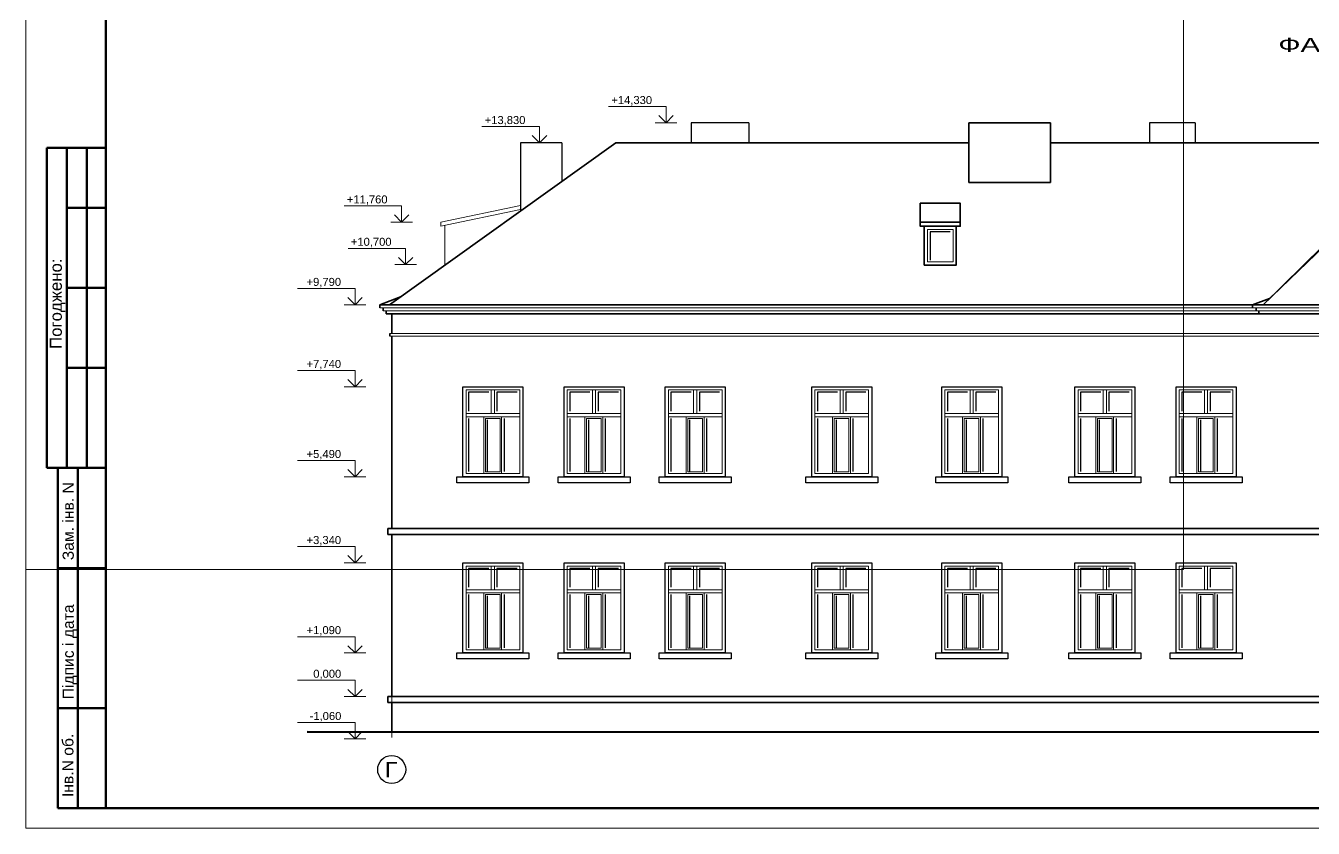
# Model space of a CAD drawing. Header units: millimetres. Extents: x 752233 to 2620908, y -654617 to -58944.
# Drawn here: x 1306958 to 1339145, y -312763 to -292714 of the extents above; entities that cross this region are included whole.
import ezdxf

# ---------------------------------------------------------------- set-up
doc = ezdxf.new("R2010")
doc.units = ezdxf.units.MM
doc.header["$LTSCALE"] = 90
doc.linetypes.add('DASHDOT', pattern=[25.4, 12.7, -6.35, 0, -6.35])
doc.layers.get('0').update_dxf_attribs({"lineweight": 15})
doc.layers.add('Frame', color=3, linetype='Continuous', lineweight=0, plot=False)
doc.layers.add('T', color=7, linetype='Continuous')
doc.styles.add('ar40', font='ar.shx', dxfattribs={"width": 0.8})
doc.styles.add('style2', font='ARIAL.TTF')
doc.styles.add('txt200', font='txt.shx', dxfattribs={"width": 0.9, "height": 200})

# ---------------------------------------------------------------- blocks, each defined once
blk = doc.blocks.new('otmet_tl')
at = {"color": 0, "linetype": 'ByBlock'}
for p, q in [((-16, 4.5), (0, 4.5)), ((0, 0), (0, 4.5)), ((-3, 0), (3, 0)), ((0, 0), (-2, 2)), ((2, 2), (0, 0))]:
    blk.add_line(p, q, dxfattribs=at)
at = {"color": 0, "linetype": 'ByBlock', "style": 'ar40', "width": 0.9}
blk.add_attdef('OTM', (-12.9, 5.7), '', height=2, dxfattribs=at)

msp = doc.modelspace()

# ---------------------------------------------------------------- linework, layer by layer
at = {"color": 250, "linetype": 'ByBlock', "ltscale": 4}
for p, q in [((1306957.9, -272613.1), (1306957.9, -312763.1)), ((1306957.9, -312763.1), (1393313.3, -312763.1))]:
    msp.add_line(p, q, dxfattribs=at)
at = {"color": 7, "lineweight": 50}
for p, q in [((1308957.9, -273113.1), (1308957.9, -312263.1)), ((1307487.8, -295765), (1308957.9, -295765)), ((1307487.8, -303760.5), (1307487.8, -295765)), ((1307987.8, -303760.5), (1307987.8, -295765)), ((1308487.8, -303760.5), (1308487.8, -295765)), ((1307987.8, -297265), (1308957.9, -297265)), ((1307987.8, -299260.5), (1308957.9, -299260.5)), ((1307987.8, -301260.5), (1308957.9, -301260.5)), ((1307487.8, -303760.5), (1308957.9, -303760.5)), ((1307757.9, -312263.1), (1307757.9, -303763.1)), ((1308257.9, -312263.1), (1308257.9, -303763.1)), ((1307757.9, -306263.1), (1308957.9, -306263.1)), ((1307757.9, -309763.1), (1308957.9, -309763.1)), ((1307757.9, -312263.1), (1392813.3, -312263.1))]:
    msp.add_line(p, q, dxfattribs=at)
at = {"color": 7, "lineweight": 25}
for p, q in [((1323595.6, -295140), (1323595.6, -295640)), ((1325035.6, -295140), (1323595.6, -295140)), ((1325035.6, -295140), (1325035.6, -295640)), ((1335051.3, -295140), (1335051.3, -295640)), ((1336191.3, -295140), (1335051.3, -295140)), ((1336191.3, -295140), (1336191.3, -295640))]:
    msp.add_line(p, q, dxfattribs=at)
at = {"color": 250, "lineweight": 35}
for p, q in [((1330535.7, -295140), (1330535.7, -296626.4)), ((1332575.7, -295140), (1330535.7, -295140)), ((1332575.7, -295140), (1332575.7, -296626.4)), ((1342499.4, -295156), (1337888.9, -299682.9)), ((1321705.7, -295640), (1316054.5, -299682.9)), ((1330535.7, -295640), (1321705.7, -295640)), ((1330535.7, -295640), (1321705.7, -295640)), ((1342006.6, -295640), (1332575.7, -295640)), ((1337220.9, -295640), (1332575.7, -295640)), ((1341815.7, -295914.1), (1337888.9, -299682.9)), ((1332575.7, -296626.4), (1330535.7, -296626.4)), ((1315805.7, -299682.9), (1316323.8, -299490.2)), ((1337625.7, -299682.9), (1338048.6, -299525.6)), ((1315805.7, -299757.9), (1315805.7, -299682.9)), ((1346005.7, -299682.9), (1315805.7, -299682.9)), ((1315895.7, -299832.9), (1315895.7, -299757.9)), ((1315965.7, -299907.9), (1315965.7, -299832.9)), ((1345845.7, -299907.9), (1315965.7, -299907.9)), ((1316105.7, -300402.5), (1316105.7, -299907.9)), ((1337625.7, -299757.9), (1337625.7, -299682.9)), ((1337715.7, -299832.9), (1337715.7, -299757.9)), ((1337785.7, -299907.9), (1337785.7, -299832.9)), ((1316055.7, -300472.5), (1316055.7, -300402.5)), ((1316105.7, -305272.9), (1316105.7, -300472.5)), ((1345805.7, -305272.9), (1316005.7, -305272.9)), ((1316005.7, -305422.9), (1316005.7, -305272.9)), ((1345805.7, -305422.9), (1316005.7, -305422.9)), ((1316105.7, -309472.9), (1316105.7, -305422.9)), ((1345805.7, -309472.9), (1316005.7, -309472.9)), ((1316005.7, -309622.9), (1316005.7, -309472.9)), ((1345805.7, -309622.9), (1316005.7, -309622.9)), ((1316105.7, -309622.9), (1316105.7, -310352.5))]:
    msp.add_line(p, q, dxfattribs=at)
at = {"color": 250, "lineweight": 25}
for p, q in [((1319325.7, -295640), (1319325.7, -297342.6)), ((1320355.7, -295640), (1319325.7, -295640)), ((1320355.7, -295640), (1320355.7, -296605.8))]:
    msp.add_line(p, q, dxfattribs=at)
at = {"color": 250, "lineweight": 15}
for p, q in [((1317336.6, -297622), (1319325.7, -297204.3)), ((1317336.6, -297724.2), (1319325.7, -297306.5)), ((1317336.6, -297622), (1317336.6, -297724.2)), ((1317436.6, -297703.2), (1317436.6, -298694.1)), ((1346005.7, -299757.9), (1315805.7, -299757.9)), ((1345915.7, -299832.9), (1315895.7, -299832.9)), ((1316055.7, -300402.5), (1345755.7, -300402.5)), ((1316055.7, -300472.5), (1345755.7, -300472.5)), ((1318594.4, -301812.9), (1318594.4, -302404.1)), ((1318674.4, -301812.9), (1318674.4, -302404.1)), ((1321124.4, -301812.9), (1321124.4, -302404.1)), ((1321204.4, -301812.9), (1321204.4, -302404.1)), ((1323654.4, -301812.9), (1323654.4, -302404.1)), ((1323734.4, -301812.9), (1323734.4, -302404.1)), ((1327314.4, -301812.9), (1327314.4, -302404.1)), ((1327394.4, -301812.9), (1327394.4, -302404.1)), ((1330564.4, -301812.9), (1330564.4, -302404.1)), ((1330644.4, -301812.9), (1330644.4, -302404.1)), ((1333894.4, -301812.9), (1333894.4, -302404.1)), ((1333974.4, -301812.9), (1333974.4, -302404.1)), ((1336424.4, -301812.9), (1336424.4, -302404.1)), ((1336504.4, -301812.9), (1336504.4, -302404.1)), ((1317965.7, -302404.1), (1319305.7, -302404.1)), ((1317965.7, -302484.1), (1319305.7, -302484.1)), ((1320495.7, -302404.1), (1321835.7, -302404.1)), ((1320495.7, -302484.1), (1321835.7, -302484.1)), ((1323025.7, -302404.1), (1324365.7, -302404.1)), ((1323025.7, -302484.1), (1324365.7, -302484.1)), ((1326685.7, -302404.1), (1328025.7, -302404.1)), ((1326685.7, -302484.1), (1328025.7, -302484.1)), ((1329935.7, -302404.1), (1331275.7, -302404.1)), ((1329935.7, -302484.1), (1331275.7, -302484.1)), ((1333265.7, -302404.1), (1334605.7, -302404.1)), ((1333265.7, -302484.1), (1334605.7, -302484.1)), ((1335795.7, -302404.1), (1337135.7, -302404.1)), ((1335795.7, -302484.1), (1337135.7, -302484.1)), ((1318594.4, -306212.9), (1318594.4, -306804.1)), ((1318674.4, -306212.9), (1318674.4, -306804.1)), ((1321124.4, -306212.9), (1321124.4, -306804.1)), ((1321204.4, -306212.9), (1321204.4, -306804.1)), ((1323654.4, -306212.9), (1323654.4, -306804.1)), ((1323734.4, -306212.9), (1323734.4, -306804.1)), ((1327314.4, -306212.9), (1327314.4, -306804.1)), ((1327394.4, -306212.9), (1327394.4, -306804.1)), ((1330564.4, -306212.9), (1330564.4, -306804.1)), ((1330644.4, -306212.9), (1330644.4, -306804.1)), ((1333894.4, -306212.9), (1333894.4, -306804.1)), ((1333974.4, -306212.9), (1333974.4, -306804.1)), ((1336424.4, -306212.9), (1336424.4, -306804.1)), ((1336504.4, -306212.9), (1336504.4, -306804.1)), ((1317965.7, -306804.1), (1319305.7, -306804.1)), ((1317965.7, -306884.1), (1319305.7, -306884.1)), ((1320495.7, -306804.1), (1321835.7, -306804.1)), ((1320495.7, -306884.1), (1321835.7, -306884.1)), ((1323025.7, -306804.1), (1324365.7, -306804.1)), ((1323025.7, -306884.1), (1324365.7, -306884.1)), ((1326685.7, -306804.1), (1328025.7, -306804.1)), ((1326685.7, -306884.1), (1328025.7, -306884.1)), ((1329935.7, -306804.1), (1331275.7, -306804.1)), ((1329935.7, -306884.1), (1331275.7, -306884.1)), ((1333265.7, -306804.1), (1334605.7, -306804.1)), ((1333265.7, -306884.1), (1334605.7, -306884.1)), ((1335795.7, -306804.1), (1337135.7, -306804.1)), ((1335795.7, -306884.1), (1337135.7, -306884.1))]:
    msp.add_line(p, q, dxfattribs=at)
at = {"color": 1, "linetype": 'DASHDOT', "ltscale": 0.9}
msp.add_line((1316105.7, -309470.1), (1316105.7, -310946.1), dxfattribs=at)
at = {"color": 250, "lineweight": 60}
msp.add_line((1360445.7, -310372.9), (1313996.5, -310350.6), dxfattribs=at)
at = {"color": 250, "lineweight": 35}
for points in [[(1329321.5, -297146.8), (1330321.5, -297146.8), (1330321.5, -297622), (1329321.5, -297622)], [(1329321.5, -297622), (1330321.5, -297622), (1330321.5, -297724.2), (1329321.5, -297724.2)], [(1329421.5, -297724.2), (1330221.5, -297724.2), (1330221.5, -298694.1), (1329421.5, -298694.1)]]:
    msp.add_lwpolyline(points, close=True, dxfattribs=at)
at = {"color": 250, "lineweight": 15}
for points in [[(1329501.5, -297804.2), (1330141.5, -297804.2), (1330141.5, -298614.1), (1329501.5, -298614.1)], [(1317965.7, -301812.9), (1319305.7, -301812.9), (1319305.7, -303902.9), (1317965.7, -303902.9)], [(1320495.7, -301812.9), (1321835.7, -301812.9), (1321835.7, -303902.9), (1320495.7, -303902.9)], [(1323025.7, -301812.9), (1324365.7, -301812.9), (1324365.7, -303902.9), (1323025.7, -303902.9)], [(1326685.7, -301812.9), (1328025.7, -301812.9), (1328025.7, -303902.9), (1326685.7, -303902.9)], [(1329935.7, -301812.9), (1331275.7, -301812.9), (1331275.7, -303902.9), (1329935.7, -303902.9)], [(1333265.7, -301812.9), (1334605.7, -301812.9), (1334605.7, -303902.9), (1333265.7, -303902.9)], [(1335795.7, -301812.9), (1337135.7, -301812.9), (1337135.7, -303902.9), (1335795.7, -303902.9)], [(1318407.4, -302484.1), (1318853.9, -302484.1), (1318853.9, -303902.9), (1318407.4, -303902.9)], [(1318447.4, -302524.1), (1318813.9, -302524.1), (1318813.9, -303862.9), (1318447.4, -303862.9)], [(1320937.4, -302484.1), (1321383.9, -302484.1), (1321383.9, -303902.9), (1320937.4, -303902.9)], [(1320977.4, -302524.1), (1321343.9, -302524.1), (1321343.9, -303862.9), (1320977.4, -303862.9)], [(1323467.4, -302484.1), (1323913.9, -302484.1), (1323913.9, -303902.9), (1323467.4, -303902.9)], [(1323507.4, -302524.1), (1323873.9, -302524.1), (1323873.9, -303862.9), (1323507.4, -303862.9)], [(1327127.4, -302484.1), (1327573.9, -302484.1), (1327573.9, -303902.9), (1327127.4, -303902.9)], [(1327167.4, -302524.1), (1327533.9, -302524.1), (1327533.9, -303862.9), (1327167.4, -303862.9)], [(1330377.4, -302484.1), (1330823.9, -302484.1), (1330823.9, -303902.9), (1330377.4, -303902.9)], [(1330417.4, -302524.1), (1330783.9, -302524.1), (1330783.9, -303862.9), (1330417.4, -303862.9)], [(1333707.4, -302484.1), (1334153.9, -302484.1), (1334153.9, -303902.9), (1333707.4, -303902.9)], [(1333747.4, -302524.1), (1334113.9, -302524.1), (1334113.9, -303862.9), (1333747.4, -303862.9)], [(1336237.4, -302484.1), (1336683.9, -302484.1), (1336683.9, -303902.9), (1336237.4, -303902.9)], [(1336277.4, -302524.1), (1336643.9, -302524.1), (1336643.9, -303862.9), (1336277.4, -303862.9)], [(1317965.7, -306212.9), (1319305.7, -306212.9), (1319305.7, -308302.9), (1317965.7, -308302.9)], [(1320495.7, -306212.9), (1321835.7, -306212.9), (1321835.7, -308302.9), (1320495.7, -308302.9)], [(1323025.7, -306212.9), (1324365.7, -306212.9), (1324365.7, -308302.9), (1323025.7, -308302.9)], [(1326685.7, -306212.9), (1328025.7, -306212.9), (1328025.7, -308302.9), (1326685.7, -308302.9)], [(1329935.7, -306212.9), (1331275.7, -306212.9), (1331275.7, -308302.9), (1329935.7, -308302.9)], [(1333265.7, -306212.9), (1334605.7, -306212.9), (1334605.7, -308302.9), (1333265.7, -308302.9)], [(1335795.7, -306212.9), (1337135.7, -306212.9), (1337135.7, -308302.9), (1335795.7, -308302.9)], [(1318407.4, -306884.1), (1318853.9, -306884.1), (1318853.9, -308302.9), (1318407.4, -308302.9)], [(1318447.4, -306924.1), (1318813.9, -306924.1), (1318813.9, -308262.9), (1318447.4, -308262.9)], [(1320937.4, -306884.1), (1321383.9, -306884.1), (1321383.9, -308302.9), (1320937.4, -308302.9)], [(1320977.4, -306924.1), (1321343.9, -306924.1), (1321343.9, -308262.9), (1320977.4, -308262.9)], [(1323467.4, -306884.1), (1323913.9, -306884.1), (1323913.9, -308302.9), (1323467.4, -308302.9)], [(1323507.4, -306924.1), (1323873.9, -306924.1), (1323873.9, -308262.9), (1323507.4, -308262.9)], [(1327127.4, -306884.1), (1327573.9, -306884.1), (1327573.9, -308302.9), (1327127.4, -308302.9)], [(1327167.4, -306924.1), (1327533.9, -306924.1), (1327533.9, -308262.9), (1327167.4, -308262.9)], [(1330377.4, -306884.1), (1330823.9, -306884.1), (1330823.9, -308302.9), (1330377.4, -308302.9)], [(1330417.4, -306924.1), (1330783.9, -306924.1), (1330783.9, -308262.9), (1330417.4, -308262.9)], [(1333707.4, -306884.1), (1334153.9, -306884.1), (1334153.9, -308302.9), (1333707.4, -308302.9)], [(1333747.4, -306924.1), (1334113.9, -306924.1), (1334113.9, -308262.9), (1333747.4, -308262.9)], [(1336237.4, -306884.1), (1336683.9, -306884.1), (1336683.9, -308302.9), (1336237.4, -308302.9)], [(1336277.4, -306924.1), (1336643.9, -306924.1), (1336643.9, -308262.9), (1336277.4, -308262.9)]]:
    msp.add_lwpolyline(points, close=True, dxfattribs=at)
at = {"color": 250, "lineweight": 30}
for points in [[(1330067.4, -297861.4), (1329564.2, -297861.4), (1329564.2, -298573.7)], [(1318531.7, -301870), (1318028.4, -301870), (1318028.4, -302342.3)], [(1319243, -301870), (1318737.1, -301870), (1318737.1, -302342.3)], [(1321061.7, -301870), (1320558.4, -301870), (1320558.4, -302342.3)], [(1321773, -301870), (1321267.1, -301870), (1321267.1, -302342.3)], [(1323591.7, -301870), (1323088.4, -301870), (1323088.4, -302342.3)], [(1324303, -301870), (1323797.1, -301870), (1323797.1, -302342.3)], [(1327251.7, -301870), (1326748.4, -301870), (1326748.4, -302342.3)], [(1327963, -301870), (1327457.1, -301870), (1327457.1, -302342.3)], [(1330501.7, -301870), (1329998.4, -301870), (1329998.4, -302342.3)], [(1331213, -301870), (1330707.1, -301870), (1330707.1, -302342.3)], [(1333831.7, -301870), (1333328.4, -301870), (1333328.4, -302342.3)], [(1334543, -301870), (1334037.1, -301870), (1334037.1, -302342.3)], [(1336361.7, -301870), (1335858.4, -301870), (1335858.4, -302342.3)], [(1337073, -301870), (1336567.1, -301870), (1336567.1, -302342.3)], [(1318028.4, -302526), (1318028.4, -303854.3)], [(1318916.6, -302526), (1318916.6, -303854.3)], [(1320558.4, -302526), (1320558.4, -303854.3)], [(1321446.6, -302526), (1321446.6, -303854.3)], [(1323088.4, -302526), (1323088.4, -303854.3)], [(1323976.6, -302526), (1323976.6, -303854.3)], [(1326748.4, -302526), (1326748.4, -303854.3)], [(1327636.6, -302526), (1327636.6, -303854.3)], [(1329998.4, -302526), (1329998.4, -303854.3)], [(1330886.6, -302526), (1330886.6, -303854.3)], [(1333328.4, -302526), (1333328.4, -303854.3)], [(1334216.6, -302526), (1334216.6, -303854.3)], [(1335858.4, -302526), (1335858.4, -303854.3)], [(1336746.6, -302526), (1336746.6, -303854.3)], [(1318494.1, -302557.4), (1318494.1, -303854.3)], [(1321024.1, -302557.4), (1321024.1, -303854.3)], [(1323554.1, -302557.4), (1323554.1, -303854.3)], [(1327214.1, -302557.4), (1327214.1, -303854.3)], [(1330464.1, -302557.4), (1330464.1, -303854.3)], [(1333794.1, -302557.4), (1333794.1, -303854.3)], [(1336324.1, -302557.4), (1336324.1, -303854.3)], [(1318531.7, -306270), (1318028.4, -306270), (1318028.4, -306742.3)], [(1319243, -306270), (1318737.1, -306270), (1318737.1, -306742.3)], [(1321061.7, -306270), (1320558.4, -306270), (1320558.4, -306742.3)], [(1321773, -306270), (1321267.1, -306270), (1321267.1, -306742.3)], [(1323591.7, -306270), (1323088.4, -306270), (1323088.4, -306742.3)], [(1324303, -306270), (1323797.1, -306270), (1323797.1, -306742.3)], [(1327251.7, -306270), (1326748.4, -306270), (1326748.4, -306742.3)], [(1327963, -306270), (1327457.1, -306270), (1327457.1, -306742.3)], [(1330501.7, -306270), (1329998.4, -306270), (1329998.4, -306742.3)], [(1331213, -306270), (1330707.1, -306270), (1330707.1, -306742.3)], [(1333831.7, -306270), (1333328.4, -306270), (1333328.4, -306742.3)], [(1334543, -306270), (1334037.1, -306270), (1334037.1, -306742.3)], [(1336361.7, -306270), (1335858.4, -306270), (1335858.4, -306742.3)], [(1337073, -306270), (1336567.1, -306270), (1336567.1, -306742.3)], [(1318028.4, -306926), (1318028.4, -308254.3)], [(1318494.1, -306957.4), (1318494.1, -308254.3)], [(1318916.6, -306926), (1318916.6, -308254.3)], [(1320558.4, -306926), (1320558.4, -308254.3)], [(1321024.1, -306957.4), (1321024.1, -308254.3)], [(1321446.6, -306926), (1321446.6, -308254.3)], [(1323088.4, -306926), (1323088.4, -308254.3)], [(1323554.1, -306957.4), (1323554.1, -308254.3)], [(1323976.6, -306926), (1323976.6, -308254.3)], [(1326748.4, -306926), (1326748.4, -308254.3)], [(1327214.1, -306957.4), (1327214.1, -308254.3)], [(1327636.6, -306926), (1327636.6, -308254.3)], [(1329998.4, -306926), (1329998.4, -308254.3)], [(1330464.1, -306957.4), (1330464.1, -308254.3)], [(1330886.6, -306926), (1330886.6, -308254.3)], [(1333328.4, -306926), (1333328.4, -308254.3)], [(1333794.1, -306957.4), (1333794.1, -308254.3)], [(1334216.6, -306926), (1334216.6, -308254.3)], [(1335858.4, -306926), (1335858.4, -308254.3)], [(1336324.1, -306957.4), (1336324.1, -308254.3)], [(1336746.6, -306926), (1336746.6, -308254.3)]]:
    msp.add_lwpolyline(points, dxfattribs=at)
for points in [[(1317885.7, -301732.9), (1319385.7, -301732.9), (1319385.7, -303982.9), (1317885.7, -303982.9)], [(1320415.7, -301732.9), (1321915.7, -301732.9), (1321915.7, -303982.9), (1320415.7, -303982.9)], [(1322945.7, -301732.9), (1324445.7, -301732.9), (1324445.7, -303982.9), (1322945.7, -303982.9)], [(1326605.7, -301732.9), (1328105.7, -301732.9), (1328105.7, -303982.9), (1326605.7, -303982.9)], [(1329855.7, -301732.9), (1331355.7, -301732.9), (1331355.7, -303982.9), (1329855.7, -303982.9)], [(1333185.7, -301732.9), (1334685.7, -301732.9), (1334685.7, -303982.9), (1333185.7, -303982.9)], [(1335715.7, -301732.9), (1337215.7, -301732.9), (1337215.7, -303982.9), (1335715.7, -303982.9)], [(1317735.7, -303982.9), (1319535.7, -303982.9), (1319535.7, -304132.9), (1317735.7, -304132.9)], [(1320265.7, -303982.9), (1322065.7, -303982.9), (1322065.7, -304132.9), (1320265.7, -304132.9)], [(1322795.7, -303982.9), (1324595.7, -303982.9), (1324595.7, -304132.9), (1322795.7, -304132.9)], [(1326455.7, -303982.9), (1328255.7, -303982.9), (1328255.7, -304132.9), (1326455.7, -304132.9)], [(1329705.7, -303982.9), (1331505.7, -303982.9), (1331505.7, -304132.9), (1329705.7, -304132.9)], [(1333035.7, -303982.9), (1334835.7, -303982.9), (1334835.7, -304132.9), (1333035.7, -304132.9)], [(1335565.7, -303982.9), (1337365.7, -303982.9), (1337365.7, -304132.9), (1335565.7, -304132.9)], [(1317885.7, -306132.9), (1319385.7, -306132.9), (1319385.7, -308382.9), (1317885.7, -308382.9)], [(1320415.7, -306132.9), (1321915.7, -306132.9), (1321915.7, -308382.9), (1320415.7, -308382.9)], [(1322945.7, -306132.9), (1324445.7, -306132.9), (1324445.7, -308382.9), (1322945.7, -308382.9)], [(1326605.7, -306132.9), (1328105.7, -306132.9), (1328105.7, -308382.9), (1326605.7, -308382.9)], [(1329855.7, -306132.9), (1331355.7, -306132.9), (1331355.7, -308382.9), (1329855.7, -308382.9)], [(1333185.7, -306132.9), (1334685.7, -306132.9), (1334685.7, -308382.9), (1333185.7, -308382.9)], [(1335715.7, -306132.9), (1337215.7, -306132.9), (1337215.7, -308382.9), (1335715.7, -308382.9)], [(1317735.7, -308382.9), (1319535.7, -308382.9), (1319535.7, -308532.9), (1317735.7, -308532.9)], [(1320265.7, -308382.9), (1322065.7, -308382.9), (1322065.7, -308532.9), (1320265.7, -308532.9)], [(1322795.7, -308382.9), (1324595.7, -308382.9), (1324595.7, -308532.9), (1322795.7, -308532.9)], [(1326455.7, -308382.9), (1328255.7, -308382.9), (1328255.7, -308532.9), (1326455.7, -308532.9)], [(1329705.7, -308382.9), (1331505.7, -308382.9), (1331505.7, -308532.9), (1329705.7, -308532.9)], [(1333035.7, -308382.9), (1334835.7, -308382.9), (1334835.7, -308532.9), (1333035.7, -308532.9)], [(1335565.7, -308382.9), (1337365.7, -308382.9), (1337365.7, -308532.9), (1335565.7, -308532.9)]]:
    msp.add_lwpolyline(points, close=True, dxfattribs=at)
at = {"color": 7, "lineweight": 30, "ltscale": 2}
msp.add_circle((1316105.9, -311296.1), 350, dxfattribs=at)
at = {"layer": 'Frame', "color": 1, "lineweight": 18, "ltscale": 0.1}
msp.add_lwpolyline([(1335902.9, -272613.1), (1335902.9, -306299.9), (1306957.9, -306299.9), (1306957.9, -272613.1)], close=True, dxfattribs=at)

# ---------------------------------------------------------------- block references
at = {"color": 5, "lineweight": 20, "ltscale": 0.9}
ref = msp.add_blockref('otmet_tl', (1322966.2, -295140), dxfattribs=dict(at, xscale=90, yscale=90, zscale=200))
ref.add_attrib('OTM', '+14,330', (1321597.4, -294670.5), dxfattribs={"color": 0, "linetype": 'ByBlock', "height": 200, "style": 'style2'})
ref = msp.add_blockref('otmet_tl', (1319800.6, -295640), dxfattribs=dict(at, xscale=90, yscale=90, zscale=200))
ref.add_attrib('OTM', '+13,830', (1318431.8, -295170.5), dxfattribs={"color": 0, "linetype": 'ByBlock', "height": 200, "style": 'style2'})
ref = msp.add_blockref('otmet_tl', (1316354.2, -297622), dxfattribs=dict(at, xscale=90, yscale=90, zscale=200))
ref.add_attrib('OTM', '+11,760', (1314985.4, -297152.6), dxfattribs={"color": 0, "linetype": 'ByBlock', "height": 200, "style": 'style2'})
ref = msp.add_blockref('otmet_tl', (1316454.2, -298680.6), dxfattribs=dict(at, xscale=90, yscale=90, zscale=200))
ref.add_attrib('OTM', '+10,700', (1315085.4, -298211.1), dxfattribs={"color": 0, "linetype": 'ByBlock', "height": 200, "style": 'style2'})
ref = msp.add_blockref('otmet_tl', (1315191.8, -299682.9), dxfattribs=dict(at, xscale=90, yscale=90, zscale=200))
ref.add_attrib('OTM', '+9,790', (1313978.4, -299213.4), dxfattribs={"color": 0, "linetype": 'ByBlock', "height": 200, "style": 'style2'})
ref = msp.add_blockref('otmet_tl', (1315191.8, -301732.9), dxfattribs=dict(at, xscale=90, yscale=90, zscale=200))
ref.add_attrib('OTM', '+7,740', (1313978.4, -301263.4), dxfattribs={"color": 0, "linetype": 'ByBlock', "height": 200, "style": 'style2'})
ref = msp.add_blockref('otmet_tl', (1315191.8, -303982.9), dxfattribs=dict(at, xscale=90, yscale=90, zscale=200))
ref.add_attrib('OTM', '+5,490', (1313978.4, -303513.4), dxfattribs={"color": 0, "linetype": 'ByBlock', "height": 200, "style": 'style2'})
ref = msp.add_blockref('otmet_tl', (1315191.8, -306132.9), dxfattribs=dict(at, xscale=90, yscale=90, zscale=200))
ref.add_attrib('OTM', '+3,340', (1313978.4, -305663.4), dxfattribs={"color": 0, "linetype": 'ByBlock', "height": 200, "style": 'style2'})
ref = msp.add_blockref('otmet_tl', (1315191.8, -308382.9), dxfattribs=dict(at, xscale=90, yscale=90, zscale=200))
ref.add_attrib('OTM', '+1,090', (1313978.4, -307913.4), dxfattribs={"color": 0, "linetype": 'ByBlock', "height": 200, "style": 'style2'})
ref = msp.add_blockref('otmet_tl', (1315191.8, -309472.9), dxfattribs=dict(at, xscale=90, yscale=90, zscale=200))
ref.add_attrib('OTM', '0,000', (1314145.5, -309003.4), dxfattribs={"color": 0, "linetype": 'ByBlock', "height": 200, "style": 'style2'})
ref = msp.add_blockref('otmet_tl', (1315191.8, -310528.5), dxfattribs=dict(at, xscale=90, yscale=90, zscale=200))
ref.add_attrib('OTM', '-1,060', (1314055.2, -310059), dxfattribs={"color": 0, "linetype": 'ByBlock', "height": 200, "style": 'style2'})

# ---------------------------------------------------------------- texts
at = {"color": 7, "linetype": 'Continuous', "style": 'style2'}
for s, p in [('Зам. iнв. N', (1308158.8, -306067.1)), ('Пiдпис i дата', (1308159.9, -309541.4)), ('Iнв.N об.', (1308148.9, -311984))]:
    msp.add_text(s, height=280, rotation=90, dxfattribs=at).set_placement(p)
at = {"color": 7, "linetype": 'Continuous', "style": 'style2', "width": 1.1}
msp.add_text('Г', height=380, dxfattribs=at).set_placement((1315935.2, -311488))
at = {"color": 0, "lineweight": 15, "insert": (1307559.7, -300787.6), "char_height": 300, "attachment_point": 1, "rotation": 90, "style": 'txt200'}
msp.add_mtext('{\\fArial|b0|i0|c204|p34;\\W1;Погоджено:}', dxfattribs=at)
at = {"layer": 'T', "color": 7, "linetype": 'Continuous', "style": 'style2', "width": 1.5}
msp.add_text('ФАСАД   Г-А', height=350, dxfattribs=at).set_placement((1338270.9, -293366.2))

doc.saveas('drawing.dxf')
